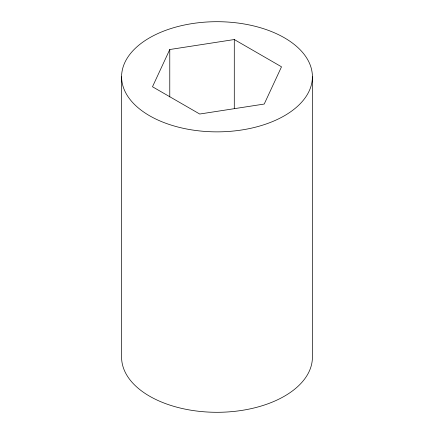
<?xml version="1.0" encoding="UTF-8"?>
<svg xmlns="http://www.w3.org/2000/svg" width="434" height="434" viewBox="0 0 434 434"><rect width="100%" height="100%" fill="white"/><g stroke="black" fill="none" stroke-linecap="round" stroke-linejoin="round"><path stroke-width="0.65" d="M169.775 49.519L152.491 86.762L199.716 114.028L264.225 104.046L281.509 66.803L234.284 39.537L169.775 49.519L169.775 96.934M312.404 76.78A95.404 55.08 0 0 1 169.298 124.482A95.404 55.08 0 0 1 169.298 29.078A95.404 55.08 0 0 1 312.404 76.78L312.404 357.22A95.404 55.08 0 0 1 217 412.3A95.404 55.08 0 0 1 121.596 357.22L121.596 76.78M234.284 39.537L234.284 108.63"/></g></svg>
